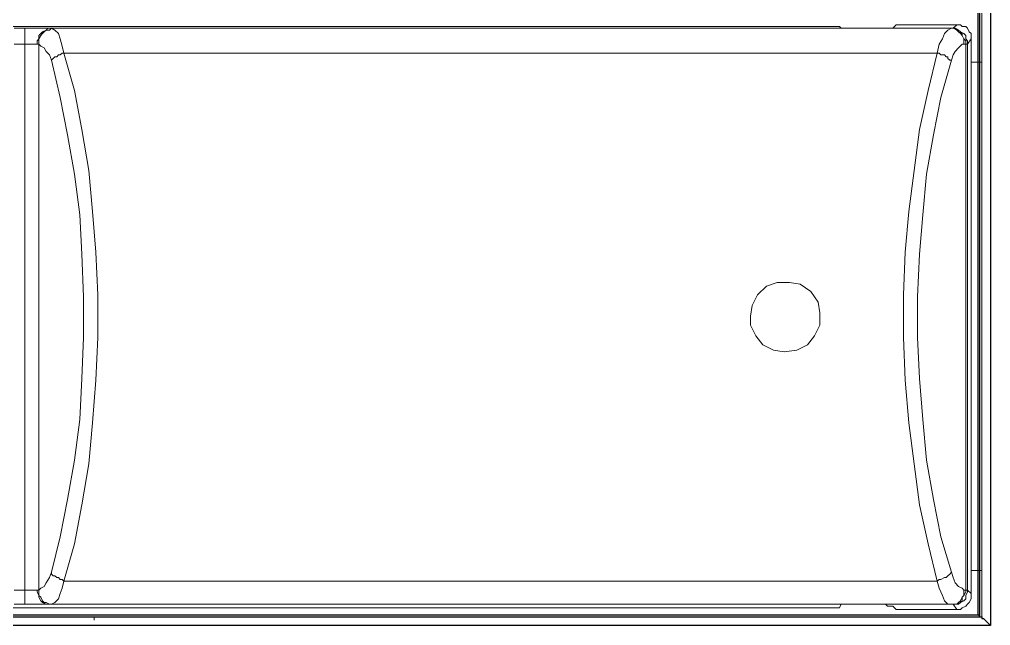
# Model space of a CAD drawing. Header units: centimetres. Extents: x -8.4 to 9.1, y -8.6 to 8.
# Drawn here: x -4.089 to -2.163, y -1.69 to -0.487 of the extents above; entities that cross this region are included whole.
import ezdxf

# ---------------------------------------------------------------- set-up
doc = ezdxf.new("R2010")
doc.units = ezdxf.units.CM
doc.header["$MEASUREMENT"] = 0
doc.layers.add('Layer 1', color=7, linetype='Continuous')

msp = doc.modelspace()

# ---------------------------------------------------------------- linework, layer by layer
at = {"layer": 'Layer 1', "lineweight": 25}
for points in [[(-2.16253, 5.45394), (-2.16253, 5.45394), (-2.16253, -1.68981), (-2.16253, -1.68981)], [(-2.18723, -1.66864), (-2.18723, -1.66864), (-2.18723, 5.43277), (-2.18723, 5.43277)], [(-2.1837, -1.67217), (-2.1837, -1.67217), (-2.1837, 5.4363), (-2.1837, 5.4363)], [(-6.01134, -1.67217), (-6.01134, -1.67217), (-2.1837, -1.67217), (-2.1837, -1.67217)], [(-6.00781, -1.66864), (-6.00781, -1.66864), (-2.18723, -1.66864), (-2.18723, -1.66864)], [(-2.18723, -1.66864), (-2.18723, -1.66864), (-2.1837, -1.67217), (-2.1837, -1.67217)], [(-2.16253, -1.68981), (-2.16253, -1.68981), (-6.02898, -1.68981), (-6.02898, -1.68981)]]:
    msp.add_open_spline(points, degree=3, dxfattribs=at)
at = {"layer": 'Layer 1', "color": 250, "lineweight": 20}
for points in [[(-2.18016, -1.67217), (-2.18016, -1.67217), (-2.18016, -0.03528), (-2.18016, -0.03528)], [(-2.35655, -0.50448), (-2.35655, -0.50448), (-2.34949, -0.49742), (-2.34949, -0.49742)], [(-2.34949, -0.49742), (-2.34949, -0.49742), (-2.22955, -0.49742), (-2.22955, -0.49742)], [(-2.2366, -0.50448), (-2.2366, -0.50448), (-2.22955, -0.49742), (-2.22955, -0.49742)], [(-5.71499, -0.50095), (-5.71499, -0.50095), (-2.46238, -0.50095), (-2.46238, -0.50095)], [(-4.09927, -0.50448), (-4.09927, -0.50448), (-4.0781, -0.50448), (-4.0781, -0.50448)], [(-4.02871, -0.50448), (-4.02871, -0.50448), (-2.24013, -0.50448), (-2.24013, -0.50448)], [(-4.02871, -0.50448), (-4.02871, -0.50448), (-4.02518, -0.50448), (-4.02518, -0.50448)], [(-2.45885, -0.50448), (-2.45885, -0.50448), (-2.46238, -0.50095), (-2.46238, -0.50095)], [(-2.3883, -0.50448), (-2.3883, -0.50448), (-2.45885, -0.50448), (-2.45885, -0.50448)], [(-2.24013, -0.50448), (-2.24013, -0.50448), (-2.24013, -0.50448), (-2.24013, -0.50448)], [(-4.0781, -0.53623), (-4.0781, -0.53623), (-4.09927, -0.53623), (-4.09927, -0.53623)], [(-4.0781, -1.61926), (-4.0781, -1.61926), (-4.0781, -0.53623), (-4.0781, -0.53623)], [(-4.04988, -0.53623), (-4.04988, -0.53623), (-4.05341, -0.53623), (-4.05341, -0.53623)], [(-4.04988, -1.61926), (-4.04988, -1.61926), (-4.04988, -0.53623), (-4.04988, -0.53623)], [(-2.21191, -0.53623), (-2.21191, -0.53623), (-2.21543, -0.53623), (-2.21543, -0.53623)], [(-2.21191, -1.61926), (-2.21191, -1.61926), (-2.21191, -0.53623), (-2.21191, -0.53623)], [(-2.20132, -0.52565), (-2.20132, -0.52565), (-2.20838, -0.53623), (-2.20838, -0.53623)], [(-2.20838, -0.53623), (-2.20838, -0.53623), (-2.20838, -1.61926), (-2.20838, -1.61926)], [(-2.20132, -0.57151), (-2.20132, -0.57151), (-2.20132, -0.52565), (-2.20132, -0.52565)], [(-4.00049, -0.55387), (-4.00049, -0.55387), (-2.26835, -0.55387), (-2.26835, -0.55387)], [(-2.20132, -0.57151), (-2.20132, -0.57151), (-2.20132, -1.58045), (-2.20132, -1.58045)], [(-2.20132, -0.57151), (-2.20132, -0.57151), (-2.18016, -0.57151), (-2.18016, -0.57151)], [(-2.20132, -1.62631), (-2.20132, -1.62631), (-2.20132, -1.58045), (-2.20132, -1.58045)], [(-2.20132, -1.58045), (-2.20132, -1.58045), (-2.18016, -1.58045), (-2.18016, -1.58045)], [(-4.00049, -1.60162), (-4.00049, -1.60162), (-2.26835, -1.60162), (-2.26835, -1.60162)], [(-4.09927, -1.61926), (-4.09927, -1.61926), (-4.0781, -1.61926), (-4.0781, -1.61926)], [(-4.05341, -1.61926), (-4.05341, -1.61926), (-4.04988, -1.61926), (-4.04988, -1.61926)], [(-2.21543, -1.61926), (-2.21543, -1.61926), (-2.21191, -1.61926), (-2.21191, -1.61926)], [(-2.21191, -1.61926), (-2.21191, -1.61926), (-2.20838, -1.61926), (-2.20838, -1.61926)], [(-2.20838, -1.61926), (-2.20838, -1.61926), (-2.20132, -1.62631), (-2.20132, -1.62631)], [(-2.46238, -1.65453), (-2.46238, -1.65453), (-5.71499, -1.65453), (-5.71499, -1.65453)], [(-4.0781, -1.64748), (-4.0781, -1.64748), (-4.09927, -1.64748), (-4.09927, -1.64748)], [(-4.02871, -1.64748), (-4.02871, -1.64748), (-2.24013, -1.64748), (-2.24013, -1.64748)], [(-4.02518, -1.64748), (-4.02518, -1.64748), (-4.02871, -1.64748), (-4.02871, -1.64748)], [(-2.45885, -1.64748), (-2.45885, -1.64748), (-2.46238, -1.65453), (-2.46238, -1.65453)], [(-2.3883, -1.64748), (-2.3883, -1.64748), (-2.45885, -1.64748), (-2.45885, -1.64748)], [(-2.34949, -1.65806), (-2.34949, -1.65806), (-2.35655, -1.65101), (-2.35655, -1.65101)], [(-2.24013, -1.64748), (-2.24013, -1.64748), (-2.24013, -1.64748), (-2.24013, -1.64748)], [(-2.22955, -1.65806), (-2.22955, -1.65806), (-2.2366, -1.64748), (-2.2366, -1.64748)], [(-3.94052, -1.67923), (-3.94052, -1.67923), (-3.94052, -1.67217), (-3.94052, -1.67217)], [(-3.94052, -1.67217), (-3.94052, -1.67217), (-2.18016, -1.67217), (-2.18016, -1.67217)], [(-2.34949, -1.65806), (-2.34949, -1.65806), (-2.22955, -1.65806), (-2.22955, -1.65806)]]:
    msp.add_open_spline(points, degree=3, dxfattribs=at)
for points, knots in [([(-2.22955, -0.49742), (-2.22955, -0.49742), (-2.22249, -0.49742), (-2.22249, -0.49742), (-2.22249, -0.49742), (-2.22249, -0.49742), (-2.21896, -0.50095), (-2.21896, -0.50095), (-2.21896, -0.50095), (-2.21896, -0.50095), (-2.21191, -0.50095), (-2.21191, -0.50095), (-2.21191, -0.50095), (-2.21191, -0.50095), (-2.20838, -0.50448), (-2.20838, -0.50448), (-2.20838, -0.50448), (-2.20838, -0.50448), (-2.20485, -0.51153), (-2.20485, -0.51153), (-2.20485, -0.51153), (-2.20485, -0.51153), (-2.20132, -0.51506), (-2.20132, -0.51506), (-2.20132, -0.51506), (-2.20132, -0.51506), (-2.20132, -0.52212), (-2.20132, -0.52212), (-2.20132, -0.52212), (-2.20132, -0.52212), (-2.20132, -0.52565), (-2.20132, -0.52565)], [0, 0, 0, 0, 0.1111111, 0.1111111, 0.1111111, 0.1111111, 0.2222222, 0.2222222, 0.2222222, 0.2222222, 0.3333333, 0.3333333, 0.3333333, 0.3333333, 0.4444444, 0.4444444, 0.4444444, 0.4444444, 0.5555556, 0.5555556, 0.5555556, 0.5555556, 0.6666667, 0.6666667, 0.6666667, 0.6666667, 0.7777778, 0.7777778, 0.7777778, 0.7777778, 1, 1, 1, 1]), ([(-4.0781, -0.50448), (-4.0781, -0.50448), (-4.06752, -0.50448), (-4.06752, -0.50448), (-4.06752, -0.50448), (-4.06752, -0.50448), (-4.05341, -0.50448), (-4.05341, -0.50448), (-4.05341, -0.50448), (-4.05341, -0.50448), (-4.04282, -0.50448), (-4.04282, -0.50448), (-4.04282, -0.50448), (-4.04282, -0.50448), (-4.03577, -0.50448), (-4.03577, -0.50448), (-4.03577, -0.50448), (-4.03577, -0.50448), (-4.02871, -0.50448), (-4.02871, -0.50448)], [0, 0, 0, 0, 0.1666667, 0.1666667, 0.1666667, 0.1666667, 0.3333333, 0.3333333, 0.3333333, 0.3333333, 0.5, 0.5, 0.5, 0.5, 0.6666667, 0.6666667, 0.6666667, 0.6666667, 1, 1, 1, 1]), ([(-4.0781, -0.50448), (-4.0781, -0.50448), (-4.0781, -0.50448), (-4.0781, -0.50448), (-4.0781, -0.50448), (-4.0781, -0.50448), (-4.0781, -0.50801), (-4.0781, -0.50801), (-4.0781, -0.50801), (-4.0781, -0.50801), (-4.0781, -0.51153), (-4.0781, -0.51153), (-4.0781, -0.51153), (-4.0781, -0.51153), (-4.0781, -0.51506), (-4.0781, -0.51506), (-4.0781, -0.51506), (-4.0781, -0.51506), (-4.0781, -0.51859), (-4.0781, -0.51859), (-4.0781, -0.51859), (-4.0781, -0.51859), (-4.0781, -0.52212), (-4.0781, -0.52212), (-4.0781, -0.52212), (-4.0781, -0.52212), (-4.0781, -0.52917), (-4.0781, -0.52917), (-4.0781, -0.52917), (-4.0781, -0.52917), (-4.0781, -0.53623), (-4.0781, -0.53623)], [0, 0, 0, 0, 0.1111111, 0.1111111, 0.1111111, 0.1111111, 0.2222222, 0.2222222, 0.2222222, 0.2222222, 0.3333333, 0.3333333, 0.3333333, 0.3333333, 0.4444444, 0.4444444, 0.4444444, 0.4444444, 0.5555556, 0.5555556, 0.5555556, 0.5555556, 0.6666667, 0.6666667, 0.6666667, 0.6666667, 0.7777778, 0.7777778, 0.7777778, 0.7777778, 1, 1, 1, 1]), ([(-4.02871, -0.50448), (-4.02871, -0.50448), (-4.03224, -0.50448), (-4.03224, -0.50448), (-4.03224, -0.50448), (-4.03224, -0.50448), (-4.03577, -0.50801), (-4.03577, -0.50801), (-4.03577, -0.50801), (-4.03577, -0.50801), (-4.04282, -0.51153), (-4.04282, -0.51153), (-4.04282, -0.51153), (-4.04282, -0.51153), (-4.04635, -0.51506), (-4.04635, -0.51506), (-4.04635, -0.51506), (-4.04635, -0.51506), (-4.04988, -0.51859), (-4.04988, -0.51859), (-4.04988, -0.51859), (-4.04988, -0.51859), (-4.04988, -0.52565), (-4.04988, -0.52565), (-4.04988, -0.52565), (-4.04988, -0.52565), (-4.05341, -0.52917), (-4.05341, -0.52917), (-4.05341, -0.52917), (-4.05341, -0.52917), (-4.05341, -0.53623), (-4.05341, -0.53623)], [0, 0, 0, 0, 0.1111111, 0.1111111, 0.1111111, 0.1111111, 0.2222222, 0.2222222, 0.2222222, 0.2222222, 0.3333333, 0.3333333, 0.3333333, 0.3333333, 0.4444444, 0.4444444, 0.4444444, 0.4444444, 0.5555556, 0.5555556, 0.5555556, 0.5555556, 0.6666667, 0.6666667, 0.6666667, 0.6666667, 0.7777778, 0.7777778, 0.7777778, 0.7777778, 1, 1, 1, 1]), ([(-4.02518, -0.50448), (-4.02518, -0.50448), (-4.02871, -0.50801), (-4.02871, -0.50801), (-4.02871, -0.50801), (-4.02871, -0.50801), (-4.03577, -0.50801), (-4.03577, -0.50801), (-4.03577, -0.50801), (-4.03577, -0.50801), (-4.0393, -0.51153), (-4.0393, -0.51153), (-4.0393, -0.51153), (-4.0393, -0.51153), (-4.04282, -0.51506), (-4.04282, -0.51506), (-4.04282, -0.51506), (-4.04282, -0.51506), (-4.04635, -0.51859), (-4.04635, -0.51859), (-4.04635, -0.51859), (-4.04635, -0.51859), (-4.04988, -0.52565), (-4.04988, -0.52565), (-4.04988, -0.52565), (-4.04988, -0.52565), (-4.04988, -0.52917), (-4.04988, -0.52917), (-4.04988, -0.52917), (-4.04988, -0.52917), (-4.04988, -0.53623), (-4.04988, -0.53623)], [0, 0, 0, 0, 0.1111111, 0.1111111, 0.1111111, 0.1111111, 0.2222222, 0.2222222, 0.2222222, 0.2222222, 0.3333333, 0.3333333, 0.3333333, 0.3333333, 0.4444444, 0.4444444, 0.4444444, 0.4444444, 0.5555556, 0.5555556, 0.5555556, 0.5555556, 0.6666667, 0.6666667, 0.6666667, 0.6666667, 0.7777778, 0.7777778, 0.7777778, 0.7777778, 1, 1, 1, 1]), ([(-4.02518, -0.50448), (-4.02518, -0.50448), (-4.01813, -0.50801), (-4.01813, -0.50801), (-4.01813, -0.50801), (-4.01813, -0.50801), (-4.01107, -0.51506), (-4.01107, -0.51506), (-4.01107, -0.51506), (-4.01107, -0.51506), (-4.00755, -0.52565), (-4.00755, -0.52565), (-4.00755, -0.52565), (-4.00755, -0.52565), (-4.00402, -0.53976), (-4.00402, -0.53976), (-4.00402, -0.53976), (-4.00402, -0.53976), (-4.00049, -0.55387), (-4.00049, -0.55387)], [0, 0, 0, 0, 0.1666667, 0.1666667, 0.1666667, 0.1666667, 0.3333333, 0.3333333, 0.3333333, 0.3333333, 0.5, 0.5, 0.5, 0.5, 0.6666667, 0.6666667, 0.6666667, 0.6666667, 1, 1, 1, 1]), ([(-2.35655, -0.50448), (-2.35655, -0.50448), (-2.35655, -0.50448), (-2.35655, -0.50448), (-2.35655, -0.50448), (-2.35655, -0.50448), (-2.36007, -0.50448), (-2.36007, -0.50448), (-2.36007, -0.50448), (-2.36007, -0.50448), (-2.3636, -0.50448), (-2.3636, -0.50448), (-2.3636, -0.50448), (-2.3636, -0.50448), (-2.36713, -0.50448), (-2.36713, -0.50448), (-2.36713, -0.50448), (-2.36713, -0.50448), (-2.37066, -0.50448), (-2.37066, -0.50448), (-2.37066, -0.50448), (-2.37066, -0.50448), (-2.37418, -0.50448), (-2.37418, -0.50448), (-2.37418, -0.50448), (-2.37418, -0.50448), (-2.38124, -0.50448), (-2.38124, -0.50448), (-2.38124, -0.50448), (-2.38124, -0.50448), (-2.3883, -0.50448), (-2.3883, -0.50448)], [0, 0, 0, 0, 0.1111111, 0.1111111, 0.1111111, 0.1111111, 0.2222222, 0.2222222, 0.2222222, 0.2222222, 0.3333333, 0.3333333, 0.3333333, 0.3333333, 0.4444444, 0.4444444, 0.4444444, 0.4444444, 0.5555556, 0.5555556, 0.5555556, 0.5555556, 0.6666667, 0.6666667, 0.6666667, 0.6666667, 0.7777778, 0.7777778, 0.7777778, 0.7777778, 1, 1, 1, 1]), ([(-2.26835, -0.55387), (-2.26835, -0.55387), (-2.26482, -0.53623), (-2.26482, -0.53623), (-2.26482, -0.53623), (-2.26482, -0.53623), (-2.25777, -0.52565), (-2.25777, -0.52565), (-2.25777, -0.52565), (-2.25777, -0.52565), (-2.25424, -0.51506), (-2.25424, -0.51506), (-2.25424, -0.51506), (-2.25424, -0.51506), (-2.24718, -0.50801), (-2.24718, -0.50801), (-2.24718, -0.50801), (-2.24718, -0.50801), (-2.24013, -0.50448), (-2.24013, -0.50448)], [0, 0, 0, 0, 0.1666667, 0.1666667, 0.1666667, 0.1666667, 0.3333333, 0.3333333, 0.3333333, 0.3333333, 0.5, 0.5, 0.5, 0.5, 0.6666667, 0.6666667, 0.6666667, 0.6666667, 1, 1, 1, 1]), ([(-2.24013, -0.50448), (-2.24013, -0.50448), (-2.2366, -0.50448), (-2.2366, -0.50448), (-2.2366, -0.50448), (-2.2366, -0.50448), (-2.22955, -0.50801), (-2.22955, -0.50801), (-2.22955, -0.50801), (-2.22955, -0.50801), (-2.22602, -0.51153), (-2.22602, -0.51153), (-2.22602, -0.51153), (-2.22602, -0.51153), (-2.22249, -0.51506), (-2.22249, -0.51506), (-2.22249, -0.51506), (-2.22249, -0.51506), (-2.21896, -0.51859), (-2.21896, -0.51859), (-2.21896, -0.51859), (-2.21896, -0.51859), (-2.21543, -0.52565), (-2.21543, -0.52565), (-2.21543, -0.52565), (-2.21543, -0.52565), (-2.21543, -0.52917), (-2.21543, -0.52917), (-2.21543, -0.52917), (-2.21543, -0.52917), (-2.21543, -0.53623), (-2.21543, -0.53623)], [0, 0, 0, 0, 0.1111111, 0.1111111, 0.1111111, 0.1111111, 0.2222222, 0.2222222, 0.2222222, 0.2222222, 0.3333333, 0.3333333, 0.3333333, 0.3333333, 0.4444444, 0.4444444, 0.4444444, 0.4444444, 0.5555556, 0.5555556, 0.5555556, 0.5555556, 0.6666667, 0.6666667, 0.6666667, 0.6666667, 0.7777778, 0.7777778, 0.7777778, 0.7777778, 1, 1, 1, 1]), ([(-2.24013, -0.50448), (-2.24013, -0.50448), (-2.23307, -0.50448), (-2.23307, -0.50448), (-2.23307, -0.50448), (-2.23307, -0.50448), (-2.22955, -0.50801), (-2.22955, -0.50801), (-2.22955, -0.50801), (-2.22955, -0.50801), (-2.22602, -0.51153), (-2.22602, -0.51153), (-2.22602, -0.51153), (-2.22602, -0.51153), (-2.21896, -0.51506), (-2.21896, -0.51506), (-2.21896, -0.51506), (-2.21896, -0.51506), (-2.21896, -0.51859), (-2.21896, -0.51859), (-2.21896, -0.51859), (-2.21896, -0.51859), (-2.21543, -0.52565), (-2.21543, -0.52565), (-2.21543, -0.52565), (-2.21543, -0.52565), (-2.21191, -0.52917), (-2.21191, -0.52917), (-2.21191, -0.52917), (-2.21191, -0.52917), (-2.21191, -0.53623), (-2.21191, -0.53623)], [0, 0, 0, 0, 0.1111111, 0.1111111, 0.1111111, 0.1111111, 0.2222222, 0.2222222, 0.2222222, 0.2222222, 0.3333333, 0.3333333, 0.3333333, 0.3333333, 0.4444444, 0.4444444, 0.4444444, 0.4444444, 0.5555556, 0.5555556, 0.5555556, 0.5555556, 0.6666667, 0.6666667, 0.6666667, 0.6666667, 0.7777778, 0.7777778, 0.7777778, 0.7777778, 1, 1, 1, 1]), ([(-2.24013, -0.50448), (-2.24013, -0.50448), (-2.24013, -0.50448), (-2.24013, -0.50448), (-2.24013, -0.50448), (-2.24013, -0.50448), (-2.2366, -0.50448), (-2.2366, -0.50448)], [0, 0, 0, 0, 0.3333333, 0.3333333, 0.3333333, 0.3333333, 1, 1, 1, 1]), ([(-2.2366, -0.50448), (-2.2366, -0.50448), (-2.23307, -0.50448), (-2.23307, -0.50448), (-2.23307, -0.50448), (-2.23307, -0.50448), (-2.22602, -0.50801), (-2.22602, -0.50801), (-2.22602, -0.50801), (-2.22602, -0.50801), (-2.22249, -0.51153), (-2.22249, -0.51153), (-2.22249, -0.51153), (-2.22249, -0.51153), (-2.21543, -0.51506), (-2.21543, -0.51506), (-2.21543, -0.51506), (-2.21543, -0.51506), (-2.21191, -0.51859), (-2.21191, -0.51859), (-2.21191, -0.51859), (-2.21191, -0.51859), (-2.21191, -0.52565), (-2.21191, -0.52565), (-2.21191, -0.52565), (-2.21191, -0.52565), (-2.20838, -0.52917), (-2.20838, -0.52917), (-2.20838, -0.52917), (-2.20838, -0.52917), (-2.20838, -0.53623), (-2.20838, -0.53623)], [0, 0, 0, 0, 0.1111111, 0.1111111, 0.1111111, 0.1111111, 0.2222222, 0.2222222, 0.2222222, 0.2222222, 0.3333333, 0.3333333, 0.3333333, 0.3333333, 0.4444444, 0.4444444, 0.4444444, 0.4444444, 0.5555556, 0.5555556, 0.5555556, 0.5555556, 0.6666667, 0.6666667, 0.6666667, 0.6666667, 0.7777778, 0.7777778, 0.7777778, 0.7777778, 1, 1, 1, 1]), ([(-4.05341, -0.53623), (-4.05341, -0.53623), (-4.05693, -0.53623), (-4.05693, -0.53623), (-4.05693, -0.53623), (-4.05693, -0.53623), (-4.06046, -0.53623), (-4.06046, -0.53623), (-4.06046, -0.53623), (-4.06046, -0.53623), (-4.06752, -0.53623), (-4.06752, -0.53623), (-4.06752, -0.53623), (-4.06752, -0.53623), (-4.07105, -0.53623), (-4.07105, -0.53623), (-4.07105, -0.53623), (-4.07105, -0.53623), (-4.0781, -0.53623), (-4.0781, -0.53623)], [0, 0, 0, 0, 0.1666667, 0.1666667, 0.1666667, 0.1666667, 0.3333333, 0.3333333, 0.3333333, 0.3333333, 0.5, 0.5, 0.5, 0.5, 0.6666667, 0.6666667, 0.6666667, 0.6666667, 1, 1, 1, 1]), ([(-4.02518, -0.56798), (-4.02518, -0.56798), (-4.02871, -0.5574), (-4.02871, -0.5574), (-4.02871, -0.5574), (-4.02871, -0.5574), (-4.03577, -0.55034), (-4.03577, -0.55034), (-4.03577, -0.55034), (-4.03577, -0.55034), (-4.0393, -0.54328), (-4.0393, -0.54328), (-4.0393, -0.54328), (-4.0393, -0.54328), (-4.04635, -0.53976), (-4.04635, -0.53976), (-4.04635, -0.53976), (-4.04635, -0.53976), (-4.04988, -0.53623), (-4.04988, -0.53623)], [0, 0, 0, 0, 0.1666667, 0.1666667, 0.1666667, 0.1666667, 0.3333333, 0.3333333, 0.3333333, 0.3333333, 0.5, 0.5, 0.5, 0.5, 0.6666667, 0.6666667, 0.6666667, 0.6666667, 1, 1, 1, 1]), ([(-2.21543, -0.53623), (-2.21543, -0.53623), (-2.21896, -0.53623), (-2.21896, -0.53623), (-2.21896, -0.53623), (-2.21896, -0.53623), (-2.22602, -0.54328), (-2.22602, -0.54328), (-2.22602, -0.54328), (-2.22602, -0.54328), (-2.23307, -0.55034), (-2.23307, -0.55034), (-2.23307, -0.55034), (-2.23307, -0.55034), (-2.2366, -0.5574), (-2.2366, -0.5574), (-2.2366, -0.5574), (-2.2366, -0.5574), (-2.24013, -0.56798), (-2.24013, -0.56798)], [0, 0, 0, 0, 0.1666667, 0.1666667, 0.1666667, 0.1666667, 0.3333333, 0.3333333, 0.3333333, 0.3333333, 0.5, 0.5, 0.5, 0.5, 0.6666667, 0.6666667, 0.6666667, 0.6666667, 1, 1, 1, 1]), ([(-2.20838, -0.53623), (-2.20838, -0.53623), (-2.20838, -0.53623), (-2.20838, -0.53623), (-2.20838, -0.53623), (-2.20838, -0.53623), (-2.21191, -0.53623), (-2.21191, -0.53623)], [0, 0, 0, 0, 0.3333333, 0.3333333, 0.3333333, 0.3333333, 1, 1, 1, 1]), ([(-4.00049, -0.55387), (-4.00049, -0.55387), (-4.00402, -0.55387), (-4.00402, -0.55387), (-4.00402, -0.55387), (-4.00402, -0.55387), (-4.00755, -0.5574), (-4.00755, -0.5574), (-4.00755, -0.5574), (-4.00755, -0.5574), (-4.01107, -0.5574), (-4.01107, -0.5574), (-4.01107, -0.5574), (-4.01107, -0.5574), (-4.0146, -0.56092), (-4.0146, -0.56092), (-4.0146, -0.56092), (-4.0146, -0.56092), (-4.01813, -0.56092), (-4.01813, -0.56092), (-4.01813, -0.56092), (-4.01813, -0.56092), (-4.02166, -0.56445), (-4.02166, -0.56445), (-4.02166, -0.56445), (-4.02166, -0.56445), (-4.02518, -0.56798), (-4.02518, -0.56798)], [0, 0, 0, 0, 0.125, 0.125, 0.125, 0.125, 0.25, 0.25, 0.25, 0.25, 0.375, 0.375, 0.375, 0.375, 0.5, 0.5, 0.5, 0.5, 0.625, 0.625, 0.625, 0.625, 0.75, 0.75, 0.75, 0.75, 1, 1, 1, 1]), ([(-4.00049, -0.55387), (-4.00049, -0.55387), (-3.97932, -0.62795), (-3.97932, -0.62795), (-3.97932, -0.62795), (-3.97932, -0.62795), (-3.96521, -0.70556), (-3.96521, -0.70556), (-3.96521, -0.70556), (-3.96521, -0.70556), (-3.9511, -0.7867), (-3.9511, -0.7867), (-3.9511, -0.7867), (-3.9511, -0.7867), (-3.94405, -0.86784), (-3.94405, -0.86784), (-3.94405, -0.86784), (-3.94405, -0.86784), (-3.93699, -0.94898), (-3.93699, -0.94898), (-3.93699, -0.94898), (-3.93699, -0.94898), (-3.93346, -1.03365), (-3.93346, -1.03365), (-3.93346, -1.03365), (-3.93346, -1.03365), (-3.93346, -1.11831), (-3.93346, -1.11831), (-3.93346, -1.11831), (-3.93346, -1.11831), (-3.93699, -1.20298), (-3.93699, -1.20298), (-3.93699, -1.20298), (-3.93699, -1.20298), (-3.94405, -1.28765), (-3.94405, -1.28765), (-3.94405, -1.28765), (-3.94405, -1.28765), (-3.9511, -1.36878), (-3.9511, -1.36878), (-3.9511, -1.36878), (-3.9511, -1.36878), (-3.96521, -1.44992), (-3.96521, -1.44992), (-3.96521, -1.44992), (-3.96521, -1.44992), (-3.97932, -1.52753), (-3.97932, -1.52753), (-3.97932, -1.52753), (-3.97932, -1.52753), (-4.00049, -1.60162), (-4.00049, -1.60162)], [0, 0, 0, 0, 0.0714286, 0.0714286, 0.0714286, 0.0714286, 0.1428571, 0.1428571, 0.1428571, 0.1428571, 0.2142857, 0.2142857, 0.2142857, 0.2142857, 0.2857143, 0.2857143, 0.2857143, 0.2857143, 0.3571429, 0.3571429, 0.3571429, 0.3571429, 0.4285714, 0.4285714, 0.4285714, 0.4285714, 0.5, 0.5, 0.5, 0.5, 0.5714286, 0.5714286, 0.5714286, 0.5714286, 0.6428571, 0.6428571, 0.6428571, 0.6428571, 0.7142857, 0.7142857, 0.7142857, 0.7142857, 0.7857143, 0.7857143, 0.7857143, 0.7857143, 0.8571429, 0.8571429, 0.8571429, 0.8571429, 1, 1, 1, 1]), ([(-2.26835, -1.60162), (-2.26835, -1.60162), (-2.28599, -1.52753), (-2.28599, -1.52753), (-2.28599, -1.52753), (-2.28599, -1.52753), (-2.30363, -1.44992), (-2.30363, -1.44992), (-2.30363, -1.44992), (-2.30363, -1.44992), (-2.31421, -1.36878), (-2.31421, -1.36878), (-2.31421, -1.36878), (-2.31421, -1.36878), (-2.3248, -1.28765), (-2.3248, -1.28765), (-2.3248, -1.28765), (-2.3248, -1.28765), (-2.33185, -1.20298), (-2.33185, -1.20298), (-2.33185, -1.20298), (-2.33185, -1.20298), (-2.33538, -1.11831), (-2.33538, -1.11831), (-2.33538, -1.11831), (-2.33538, -1.11831), (-2.33538, -1.03365), (-2.33538, -1.03365), (-2.33538, -1.03365), (-2.33538, -1.03365), (-2.33185, -0.94898), (-2.33185, -0.94898), (-2.33185, -0.94898), (-2.33185, -0.94898), (-2.3248, -0.86784), (-2.3248, -0.86784), (-2.3248, -0.86784), (-2.3248, -0.86784), (-2.31421, -0.7867), (-2.31421, -0.7867), (-2.31421, -0.7867), (-2.31421, -0.7867), (-2.30363, -0.70556), (-2.30363, -0.70556), (-2.30363, -0.70556), (-2.30363, -0.70556), (-2.28599, -0.62795), (-2.28599, -0.62795), (-2.28599, -0.62795), (-2.28599, -0.62795), (-2.26835, -0.55387), (-2.26835, -0.55387)], [0, 0, 0, 0, 0.0714286, 0.0714286, 0.0714286, 0.0714286, 0.1428571, 0.1428571, 0.1428571, 0.1428571, 0.2142857, 0.2142857, 0.2142857, 0.2142857, 0.2857143, 0.2857143, 0.2857143, 0.2857143, 0.3571429, 0.3571429, 0.3571429, 0.3571429, 0.4285714, 0.4285714, 0.4285714, 0.4285714, 0.5, 0.5, 0.5, 0.5, 0.5714286, 0.5714286, 0.5714286, 0.5714286, 0.6428571, 0.6428571, 0.6428571, 0.6428571, 0.7142857, 0.7142857, 0.7142857, 0.7142857, 0.7857143, 0.7857143, 0.7857143, 0.7857143, 0.8571429, 0.8571429, 0.8571429, 0.8571429, 1, 1, 1, 1]), ([(-2.26835, -0.55387), (-2.26835, -0.55387), (-2.26482, -0.55387), (-2.26482, -0.55387), (-2.26482, -0.55387), (-2.26482, -0.55387), (-2.2613, -0.5574), (-2.2613, -0.5574), (-2.2613, -0.5574), (-2.2613, -0.5574), (-2.25424, -0.5574), (-2.25424, -0.5574), (-2.25424, -0.5574), (-2.25424, -0.5574), (-2.25071, -0.56092), (-2.25071, -0.56092), (-2.25071, -0.56092), (-2.25071, -0.56092), (-2.24718, -0.56092), (-2.24718, -0.56092), (-2.24718, -0.56092), (-2.24718, -0.56092), (-2.24718, -0.56445), (-2.24718, -0.56445), (-2.24718, -0.56445), (-2.24718, -0.56445), (-2.24366, -0.56798), (-2.24366, -0.56798), (-2.24366, -0.56798), (-2.24366, -0.56798), (-2.24013, -0.56798), (-2.24013, -0.56798)], [0, 0, 0, 0, 0.1111111, 0.1111111, 0.1111111, 0.1111111, 0.2222222, 0.2222222, 0.2222222, 0.2222222, 0.3333333, 0.3333333, 0.3333333, 0.3333333, 0.4444444, 0.4444444, 0.4444444, 0.4444444, 0.5555556, 0.5555556, 0.5555556, 0.5555556, 0.6666667, 0.6666667, 0.6666667, 0.6666667, 0.7777778, 0.7777778, 0.7777778, 0.7777778, 1, 1, 1, 1]), ([(-4.02518, -1.58398), (-4.02518, -1.58398), (-4.00755, -1.51342), (-4.00755, -1.51342), (-4.00755, -1.51342), (-4.00755, -1.51342), (-3.99343, -1.43934), (-3.99343, -1.43934), (-3.99343, -1.43934), (-3.99343, -1.43934), (-3.97932, -1.36173), (-3.97932, -1.36173), (-3.97932, -1.36173), (-3.97932, -1.36173), (-3.96874, -1.28059), (-3.96874, -1.28059), (-3.96874, -1.28059), (-3.96874, -1.28059), (-3.96521, -1.19945), (-3.96521, -1.19945), (-3.96521, -1.19945), (-3.96521, -1.19945), (-3.96168, -1.11831), (-3.96168, -1.11831), (-3.96168, -1.11831), (-3.96168, -1.11831), (-3.96168, -1.03717), (-3.96168, -1.03717), (-3.96168, -1.03717), (-3.96168, -1.03717), (-3.96521, -0.95251), (-3.96521, -0.95251), (-3.96521, -0.95251), (-3.96521, -0.95251), (-3.96874, -0.8749), (-3.96874, -0.8749), (-3.96874, -0.8749), (-3.96874, -0.8749), (-3.97932, -0.79376), (-3.97932, -0.79376), (-3.97932, -0.79376), (-3.97932, -0.79376), (-3.99343, -0.71615), (-3.99343, -0.71615), (-3.99343, -0.71615), (-3.99343, -0.71615), (-4.00755, -0.64206), (-4.00755, -0.64206), (-4.00755, -0.64206), (-4.00755, -0.64206), (-4.02518, -0.56798), (-4.02518, -0.56798)], [0, 0, 0, 0, 0.0714286, 0.0714286, 0.0714286, 0.0714286, 0.1428571, 0.1428571, 0.1428571, 0.1428571, 0.2142857, 0.2142857, 0.2142857, 0.2142857, 0.2857143, 0.2857143, 0.2857143, 0.2857143, 0.3571429, 0.3571429, 0.3571429, 0.3571429, 0.4285714, 0.4285714, 0.4285714, 0.4285714, 0.5, 0.5, 0.5, 0.5, 0.5714286, 0.5714286, 0.5714286, 0.5714286, 0.6428571, 0.6428571, 0.6428571, 0.6428571, 0.7142857, 0.7142857, 0.7142857, 0.7142857, 0.7857143, 0.7857143, 0.7857143, 0.7857143, 0.8571429, 0.8571429, 0.8571429, 0.8571429, 1, 1, 1, 1]), ([(-2.24013, -0.56798), (-2.24013, -0.56798), (-2.2613, -0.64206), (-2.2613, -0.64206), (-2.2613, -0.64206), (-2.2613, -0.64206), (-2.27541, -0.71615), (-2.27541, -0.71615), (-2.27541, -0.71615), (-2.27541, -0.71615), (-2.28952, -0.79376), (-2.28952, -0.79376), (-2.28952, -0.79376), (-2.28952, -0.79376), (-2.29657, -0.8749), (-2.29657, -0.8749), (-2.29657, -0.8749), (-2.29657, -0.8749), (-2.30363, -0.95251), (-2.30363, -0.95251), (-2.30363, -0.95251), (-2.30363, -0.95251), (-2.30716, -1.03717), (-2.30716, -1.03717), (-2.30716, -1.03717), (-2.30716, -1.03717), (-2.30716, -1.11831), (-2.30716, -1.11831), (-2.30716, -1.11831), (-2.30716, -1.11831), (-2.30363, -1.19945), (-2.30363, -1.19945), (-2.30363, -1.19945), (-2.30363, -1.19945), (-2.29657, -1.28059), (-2.29657, -1.28059), (-2.29657, -1.28059), (-2.29657, -1.28059), (-2.28952, -1.36173), (-2.28952, -1.36173), (-2.28952, -1.36173), (-2.28952, -1.36173), (-2.27541, -1.43934), (-2.27541, -1.43934), (-2.27541, -1.43934), (-2.27541, -1.43934), (-2.2613, -1.51342), (-2.2613, -1.51342), (-2.2613, -1.51342), (-2.2613, -1.51342), (-2.24013, -1.58398), (-2.24013, -1.58398)], [0, 0, 0, 0, 0.0714286, 0.0714286, 0.0714286, 0.0714286, 0.1428571, 0.1428571, 0.1428571, 0.1428571, 0.2142857, 0.2142857, 0.2142857, 0.2142857, 0.2857143, 0.2857143, 0.2857143, 0.2857143, 0.3571429, 0.3571429, 0.3571429, 0.3571429, 0.4285714, 0.4285714, 0.4285714, 0.4285714, 0.5, 0.5, 0.5, 0.5, 0.5714286, 0.5714286, 0.5714286, 0.5714286, 0.6428571, 0.6428571, 0.6428571, 0.6428571, 0.7142857, 0.7142857, 0.7142857, 0.7142857, 0.7857143, 0.7857143, 0.7857143, 0.7857143, 0.8571429, 0.8571429, 0.8571429, 0.8571429, 1, 1, 1, 1]), ([(-2.63877, -1.07598), (-2.63877, -1.07598), (-2.63524, -1.05481), (-2.63524, -1.05481), (-2.63524, -1.05481), (-2.63524, -1.05481), (-2.62466, -1.03365), (-2.62466, -1.03365), (-2.62466, -1.03365), (-2.62466, -1.03365), (-2.60702, -1.01601), (-2.60702, -1.01601), (-2.60702, -1.01601), (-2.60702, -1.01601), (-2.58585, -1.00895), (-2.58585, -1.00895), (-2.58585, -1.00895), (-2.58585, -1.00895), (-2.56116, -1.00895), (-2.56116, -1.00895), (-2.56116, -1.00895), (-2.56116, -1.00895), (-2.53999, -1.01248), (-2.53999, -1.01248), (-2.53999, -1.01248), (-2.53999, -1.01248), (-2.51882, -1.02659), (-2.51882, -1.02659), (-2.51882, -1.02659), (-2.51882, -1.02659), (-2.50471, -1.04776), (-2.50471, -1.04776), (-2.50471, -1.04776), (-2.50471, -1.04776), (-2.50118, -1.06892), (-2.50118, -1.06892), (-2.50118, -1.06892), (-2.50118, -1.06892), (-2.50118, -1.09362), (-2.50118, -1.09362), (-2.50118, -1.09362), (-2.50118, -1.09362), (-2.51177, -1.11478), (-2.51177, -1.11478), (-2.51177, -1.11478), (-2.51177, -1.11478), (-2.52588, -1.13242), (-2.52588, -1.13242), (-2.52588, -1.13242), (-2.52588, -1.13242), (-2.54705, -1.14301), (-2.54705, -1.14301), (-2.54705, -1.14301), (-2.54705, -1.14301), (-2.57174, -1.14653), (-2.57174, -1.14653), (-2.57174, -1.14653), (-2.57174, -1.14653), (-2.59291, -1.14301), (-2.59291, -1.14301), (-2.59291, -1.14301), (-2.59291, -1.14301), (-2.61407, -1.13242), (-2.61407, -1.13242), (-2.61407, -1.13242), (-2.61407, -1.13242), (-2.62818, -1.11478), (-2.62818, -1.11478), (-2.62818, -1.11478), (-2.62818, -1.11478), (-2.63877, -1.09362), (-2.63877, -1.09362), (-2.63877, -1.09362), (-2.63877, -1.09362), (-2.63877, -1.07598), (-2.63877, -1.07598)], [0, 0, 0, 0, 0.05, 0.05, 0.05, 0.05, 0.1, 0.1, 0.1, 0.1, 0.15, 0.15, 0.15, 0.15, 0.2, 0.2, 0.2, 0.2, 0.25, 0.25, 0.25, 0.25, 0.3, 0.3, 0.3, 0.3, 0.35, 0.35, 0.35, 0.35, 0.4, 0.4, 0.4, 0.4, 0.45, 0.45, 0.45, 0.45, 0.5, 0.5, 0.5, 0.5, 0.55, 0.55, 0.55, 0.55, 0.6, 0.6, 0.6, 0.6, 0.65, 0.65, 0.65, 0.65, 0.7, 0.7, 0.7, 0.7, 0.75, 0.75, 0.75, 0.75, 0.8, 0.8, 0.8, 0.8, 0.85, 0.85, 0.85, 0.85, 0.9, 0.9, 0.9, 0.9, 1, 1, 1, 1]), ([(-2.63877, -1.07598), (-2.63877, -1.07598), (-2.63524, -1.05481), (-2.63524, -1.05481), (-2.63524, -1.05481), (-2.63524, -1.05481), (-2.62466, -1.03365), (-2.62466, -1.03365), (-2.62466, -1.03365), (-2.62466, -1.03365), (-2.60702, -1.01601), (-2.60702, -1.01601), (-2.60702, -1.01601), (-2.60702, -1.01601), (-2.58585, -1.00895), (-2.58585, -1.00895), (-2.58585, -1.00895), (-2.58585, -1.00895), (-2.56116, -1.00895), (-2.56116, -1.00895), (-2.56116, -1.00895), (-2.56116, -1.00895), (-2.53999, -1.01248), (-2.53999, -1.01248), (-2.53999, -1.01248), (-2.53999, -1.01248), (-2.51882, -1.02659), (-2.51882, -1.02659), (-2.51882, -1.02659), (-2.51882, -1.02659), (-2.50471, -1.04776), (-2.50471, -1.04776), (-2.50471, -1.04776), (-2.50471, -1.04776), (-2.50118, -1.06892), (-2.50118, -1.06892), (-2.50118, -1.06892), (-2.50118, -1.06892), (-2.50118, -1.09362), (-2.50118, -1.09362), (-2.50118, -1.09362), (-2.50118, -1.09362), (-2.51177, -1.11478), (-2.51177, -1.11478), (-2.51177, -1.11478), (-2.51177, -1.11478), (-2.52588, -1.13242), (-2.52588, -1.13242), (-2.52588, -1.13242), (-2.52588, -1.13242), (-2.54705, -1.14301), (-2.54705, -1.14301), (-2.54705, -1.14301), (-2.54705, -1.14301), (-2.57174, -1.14653), (-2.57174, -1.14653), (-2.57174, -1.14653), (-2.57174, -1.14653), (-2.59291, -1.14301), (-2.59291, -1.14301), (-2.59291, -1.14301), (-2.59291, -1.14301), (-2.61407, -1.13242), (-2.61407, -1.13242), (-2.61407, -1.13242), (-2.61407, -1.13242), (-2.62818, -1.11478), (-2.62818, -1.11478), (-2.62818, -1.11478), (-2.62818, -1.11478), (-2.63877, -1.09362), (-2.63877, -1.09362), (-2.63877, -1.09362), (-2.63877, -1.09362), (-2.63877, -1.07598), (-2.63877, -1.07598)], [0, 0, 0, 0, 0.05, 0.05, 0.05, 0.05, 0.1, 0.1, 0.1, 0.1, 0.15, 0.15, 0.15, 0.15, 0.2, 0.2, 0.2, 0.2, 0.25, 0.25, 0.25, 0.25, 0.3, 0.3, 0.3, 0.3, 0.35, 0.35, 0.35, 0.35, 0.4, 0.4, 0.4, 0.4, 0.45, 0.45, 0.45, 0.45, 0.5, 0.5, 0.5, 0.5, 0.55, 0.55, 0.55, 0.55, 0.6, 0.6, 0.6, 0.6, 0.65, 0.65, 0.65, 0.65, 0.7, 0.7, 0.7, 0.7, 0.75, 0.75, 0.75, 0.75, 0.8, 0.8, 0.8, 0.8, 0.85, 0.85, 0.85, 0.85, 0.9, 0.9, 0.9, 0.9, 1, 1, 1, 1]), ([(-4.04988, -1.61926), (-4.04988, -1.61926), (-4.04635, -1.61573), (-4.04635, -1.61573), (-4.04635, -1.61573), (-4.04635, -1.61573), (-4.0393, -1.6122), (-4.0393, -1.6122), (-4.0393, -1.6122), (-4.0393, -1.6122), (-4.03577, -1.60515), (-4.03577, -1.60515), (-4.03577, -1.60515), (-4.03577, -1.60515), (-4.02871, -1.59456), (-4.02871, -1.59456), (-4.02871, -1.59456), (-4.02871, -1.59456), (-4.02518, -1.58398), (-4.02518, -1.58398)], [0, 0, 0, 0, 0.1666667, 0.1666667, 0.1666667, 0.1666667, 0.3333333, 0.3333333, 0.3333333, 0.3333333, 0.5, 0.5, 0.5, 0.5, 0.6666667, 0.6666667, 0.6666667, 0.6666667, 1, 1, 1, 1]), ([(-4.02518, -1.58398), (-4.02518, -1.58398), (-4.02518, -1.58751), (-4.02518, -1.58751), (-4.02518, -1.58751), (-4.02518, -1.58751), (-4.02166, -1.59103), (-4.02166, -1.59103), (-4.02166, -1.59103), (-4.02166, -1.59103), (-4.01813, -1.59103), (-4.01813, -1.59103), (-4.01813, -1.59103), (-4.01813, -1.59103), (-4.0146, -1.59456), (-4.0146, -1.59456), (-4.0146, -1.59456), (-4.0146, -1.59456), (-4.01107, -1.59456), (-4.01107, -1.59456), (-4.01107, -1.59456), (-4.01107, -1.59456), (-4.00755, -1.59809), (-4.00755, -1.59809), (-4.00755, -1.59809), (-4.00755, -1.59809), (-4.00402, -1.59809), (-4.00402, -1.59809), (-4.00402, -1.59809), (-4.00402, -1.59809), (-4.00049, -1.60162), (-4.00049, -1.60162)], [0, 0, 0, 0, 0.1111111, 0.1111111, 0.1111111, 0.1111111, 0.2222222, 0.2222222, 0.2222222, 0.2222222, 0.3333333, 0.3333333, 0.3333333, 0.3333333, 0.4444444, 0.4444444, 0.4444444, 0.4444444, 0.5555556, 0.5555556, 0.5555556, 0.5555556, 0.6666667, 0.6666667, 0.6666667, 0.6666667, 0.7777778, 0.7777778, 0.7777778, 0.7777778, 1, 1, 1, 1]), ([(-2.26835, -1.60162), (-2.26835, -1.60162), (-2.26482, -1.59809), (-2.26482, -1.59809), (-2.26482, -1.59809), (-2.26482, -1.59809), (-2.2613, -1.59809), (-2.2613, -1.59809), (-2.2613, -1.59809), (-2.2613, -1.59809), (-2.25424, -1.59456), (-2.25424, -1.59456), (-2.25424, -1.59456), (-2.25424, -1.59456), (-2.25071, -1.59456), (-2.25071, -1.59456), (-2.25071, -1.59456), (-2.25071, -1.59456), (-2.24718, -1.59103), (-2.24718, -1.59103), (-2.24718, -1.59103), (-2.24718, -1.59103), (-2.24366, -1.58751), (-2.24366, -1.58751), (-2.24366, -1.58751), (-2.24366, -1.58751), (-2.24013, -1.58398), (-2.24013, -1.58398)], [0, 0, 0, 0, 0.125, 0.125, 0.125, 0.125, 0.25, 0.25, 0.25, 0.25, 0.375, 0.375, 0.375, 0.375, 0.5, 0.5, 0.5, 0.5, 0.625, 0.625, 0.625, 0.625, 0.75, 0.75, 0.75, 0.75, 1, 1, 1, 1]), ([(-2.24013, -1.58398), (-2.24013, -1.58398), (-2.2366, -1.59456), (-2.2366, -1.59456), (-2.2366, -1.59456), (-2.2366, -1.59456), (-2.23307, -1.60515), (-2.23307, -1.60515), (-2.23307, -1.60515), (-2.23307, -1.60515), (-2.22602, -1.6122), (-2.22602, -1.6122), (-2.22602, -1.6122), (-2.22602, -1.6122), (-2.21896, -1.61573), (-2.21896, -1.61573), (-2.21896, -1.61573), (-2.21896, -1.61573), (-2.21543, -1.61926), (-2.21543, -1.61926)], [0, 0, 0, 0, 0.1666667, 0.1666667, 0.1666667, 0.1666667, 0.3333333, 0.3333333, 0.3333333, 0.3333333, 0.5, 0.5, 0.5, 0.5, 0.6666667, 0.6666667, 0.6666667, 0.6666667, 1, 1, 1, 1]), ([(-4.00049, -1.60162), (-4.00049, -1.60162), (-4.00402, -1.61573), (-4.00402, -1.61573), (-4.00402, -1.61573), (-4.00402, -1.61573), (-4.00755, -1.62631), (-4.00755, -1.62631), (-4.00755, -1.62631), (-4.00755, -1.62631), (-4.01107, -1.6369), (-4.01107, -1.6369), (-4.01107, -1.6369), (-4.01107, -1.6369), (-4.01813, -1.64395), (-4.01813, -1.64395), (-4.01813, -1.64395), (-4.01813, -1.64395), (-4.02518, -1.64748), (-4.02518, -1.64748)], [0, 0, 0, 0, 0.1666667, 0.1666667, 0.1666667, 0.1666667, 0.3333333, 0.3333333, 0.3333333, 0.3333333, 0.5, 0.5, 0.5, 0.5, 0.6666667, 0.6666667, 0.6666667, 0.6666667, 1, 1, 1, 1]), ([(-2.24013, -1.64748), (-2.24013, -1.64748), (-2.24718, -1.64748), (-2.24718, -1.64748), (-2.24718, -1.64748), (-2.24718, -1.64748), (-2.25424, -1.64042), (-2.25424, -1.64042), (-2.25424, -1.64042), (-2.25424, -1.64042), (-2.25777, -1.62984), (-2.25777, -1.62984), (-2.25777, -1.62984), (-2.25777, -1.62984), (-2.26482, -1.61573), (-2.26482, -1.61573), (-2.26482, -1.61573), (-2.26482, -1.61573), (-2.26835, -1.60162), (-2.26835, -1.60162)], [0, 0, 0, 0, 0.1666667, 0.1666667, 0.1666667, 0.1666667, 0.3333333, 0.3333333, 0.3333333, 0.3333333, 0.5, 0.5, 0.5, 0.5, 0.6666667, 0.6666667, 0.6666667, 0.6666667, 1, 1, 1, 1]), ([(-4.0781, -1.61926), (-4.0781, -1.61926), (-4.07105, -1.61926), (-4.07105, -1.61926), (-4.07105, -1.61926), (-4.07105, -1.61926), (-4.06752, -1.61926), (-4.06752, -1.61926), (-4.06752, -1.61926), (-4.06752, -1.61926), (-4.06046, -1.61926), (-4.06046, -1.61926), (-4.06046, -1.61926), (-4.06046, -1.61926), (-4.05693, -1.61926), (-4.05693, -1.61926), (-4.05693, -1.61926), (-4.05693, -1.61926), (-4.05341, -1.61926), (-4.05341, -1.61926)], [0, 0, 0, 0, 0.1666667, 0.1666667, 0.1666667, 0.1666667, 0.3333333, 0.3333333, 0.3333333, 0.3333333, 0.5, 0.5, 0.5, 0.5, 0.6666667, 0.6666667, 0.6666667, 0.6666667, 1, 1, 1, 1]), ([(-4.0781, -1.61926), (-4.0781, -1.61926), (-4.0781, -1.62631), (-4.0781, -1.62631), (-4.0781, -1.62631), (-4.0781, -1.62631), (-4.0781, -1.62984), (-4.0781, -1.62984), (-4.0781, -1.62984), (-4.0781, -1.62984), (-4.0781, -1.6369), (-4.0781, -1.6369), (-4.0781, -1.6369), (-4.0781, -1.6369), (-4.0781, -1.64042), (-4.0781, -1.64042), (-4.0781, -1.64042), (-4.0781, -1.64042), (-4.0781, -1.64395), (-4.0781, -1.64395), (-4.0781, -1.64395), (-4.0781, -1.64395), (-4.0781, -1.64748), (-4.0781, -1.64748)], [0, 0, 0, 0, 0.1428571, 0.1428571, 0.1428571, 0.1428571, 0.2857143, 0.2857143, 0.2857143, 0.2857143, 0.4285714, 0.4285714, 0.4285714, 0.4285714, 0.5714286, 0.5714286, 0.5714286, 0.5714286, 0.7142857, 0.7142857, 0.7142857, 0.7142857, 1, 1, 1, 1]), ([(-4.05341, -1.61926), (-4.05341, -1.61926), (-4.05341, -1.62278), (-4.05341, -1.62278), (-4.05341, -1.62278), (-4.05341, -1.62278), (-4.04988, -1.62984), (-4.04988, -1.62984), (-4.04988, -1.62984), (-4.04988, -1.62984), (-4.04988, -1.63337), (-4.04988, -1.63337), (-4.04988, -1.63337), (-4.04988, -1.63337), (-4.04635, -1.64042), (-4.04635, -1.64042), (-4.04635, -1.64042), (-4.04635, -1.64042), (-4.04282, -1.64395), (-4.04282, -1.64395), (-4.04282, -1.64395), (-4.04282, -1.64395), (-4.03577, -1.64748), (-4.03577, -1.64748), (-4.03577, -1.64748), (-4.03577, -1.64748), (-4.03224, -1.64748), (-4.03224, -1.64748), (-4.03224, -1.64748), (-4.03224, -1.64748), (-4.02871, -1.64748), (-4.02871, -1.64748)], [0, 0, 0, 0, 0.1111111, 0.1111111, 0.1111111, 0.1111111, 0.2222222, 0.2222222, 0.2222222, 0.2222222, 0.3333333, 0.3333333, 0.3333333, 0.3333333, 0.4444444, 0.4444444, 0.4444444, 0.4444444, 0.5555556, 0.5555556, 0.5555556, 0.5555556, 0.6666667, 0.6666667, 0.6666667, 0.6666667, 0.7777778, 0.7777778, 0.7777778, 0.7777778, 1, 1, 1, 1]), ([(-4.04988, -1.61926), (-4.04988, -1.61926), (-4.04988, -1.62278), (-4.04988, -1.62278), (-4.04988, -1.62278), (-4.04988, -1.62278), (-4.04988, -1.62984), (-4.04988, -1.62984), (-4.04988, -1.62984), (-4.04988, -1.62984), (-4.04635, -1.63337), (-4.04635, -1.63337), (-4.04635, -1.63337), (-4.04635, -1.63337), (-4.04282, -1.64042), (-4.04282, -1.64042), (-4.04282, -1.64042), (-4.04282, -1.64042), (-4.0393, -1.64395), (-4.0393, -1.64395), (-4.0393, -1.64395), (-4.0393, -1.64395), (-4.03577, -1.64395), (-4.03577, -1.64395), (-4.03577, -1.64395), (-4.03577, -1.64395), (-4.02871, -1.64748), (-4.02871, -1.64748), (-4.02871, -1.64748), (-4.02871, -1.64748), (-4.02518, -1.64748), (-4.02518, -1.64748)], [0, 0, 0, 0, 0.1111111, 0.1111111, 0.1111111, 0.1111111, 0.2222222, 0.2222222, 0.2222222, 0.2222222, 0.3333333, 0.3333333, 0.3333333, 0.3333333, 0.4444444, 0.4444444, 0.4444444, 0.4444444, 0.5555556, 0.5555556, 0.5555556, 0.5555556, 0.6666667, 0.6666667, 0.6666667, 0.6666667, 0.7777778, 0.7777778, 0.7777778, 0.7777778, 1, 1, 1, 1]), ([(-2.24013, -1.64748), (-2.24013, -1.64748), (-2.2366, -1.64748), (-2.2366, -1.64748), (-2.2366, -1.64748), (-2.2366, -1.64748), (-2.22955, -1.64748), (-2.22955, -1.64748), (-2.22955, -1.64748), (-2.22955, -1.64748), (-2.22602, -1.64395), (-2.22602, -1.64395), (-2.22602, -1.64395), (-2.22602, -1.64395), (-2.22249, -1.64042), (-2.22249, -1.64042), (-2.22249, -1.64042), (-2.22249, -1.64042), (-2.21896, -1.63337), (-2.21896, -1.63337), (-2.21896, -1.63337), (-2.21896, -1.63337), (-2.21543, -1.62984), (-2.21543, -1.62984), (-2.21543, -1.62984), (-2.21543, -1.62984), (-2.21543, -1.62278), (-2.21543, -1.62278), (-2.21543, -1.62278), (-2.21543, -1.62278), (-2.21543, -1.61926), (-2.21543, -1.61926)], [0, 0, 0, 0, 0.1111111, 0.1111111, 0.1111111, 0.1111111, 0.2222222, 0.2222222, 0.2222222, 0.2222222, 0.3333333, 0.3333333, 0.3333333, 0.3333333, 0.4444444, 0.4444444, 0.4444444, 0.4444444, 0.5555556, 0.5555556, 0.5555556, 0.5555556, 0.6666667, 0.6666667, 0.6666667, 0.6666667, 0.7777778, 0.7777778, 0.7777778, 0.7777778, 1, 1, 1, 1]), ([(-2.24013, -1.64748), (-2.24013, -1.64748), (-2.23307, -1.64748), (-2.23307, -1.64748), (-2.23307, -1.64748), (-2.23307, -1.64748), (-2.22955, -1.64748), (-2.22955, -1.64748), (-2.22955, -1.64748), (-2.22955, -1.64748), (-2.22602, -1.64395), (-2.22602, -1.64395), (-2.22602, -1.64395), (-2.22602, -1.64395), (-2.21896, -1.64042), (-2.21896, -1.64042), (-2.21896, -1.64042), (-2.21896, -1.64042), (-2.21896, -1.63337), (-2.21896, -1.63337), (-2.21896, -1.63337), (-2.21896, -1.63337), (-2.21543, -1.62984), (-2.21543, -1.62984), (-2.21543, -1.62984), (-2.21543, -1.62984), (-2.21191, -1.62278), (-2.21191, -1.62278), (-2.21191, -1.62278), (-2.21191, -1.62278), (-2.21191, -1.61926), (-2.21191, -1.61926)], [0, 0, 0, 0, 0.1111111, 0.1111111, 0.1111111, 0.1111111, 0.2222222, 0.2222222, 0.2222222, 0.2222222, 0.3333333, 0.3333333, 0.3333333, 0.3333333, 0.4444444, 0.4444444, 0.4444444, 0.4444444, 0.5555556, 0.5555556, 0.5555556, 0.5555556, 0.6666667, 0.6666667, 0.6666667, 0.6666667, 0.7777778, 0.7777778, 0.7777778, 0.7777778, 1, 1, 1, 1]), ([(-2.2366, -1.64748), (-2.2366, -1.64748), (-2.23307, -1.64748), (-2.23307, -1.64748), (-2.23307, -1.64748), (-2.23307, -1.64748), (-2.22602, -1.64748), (-2.22602, -1.64748), (-2.22602, -1.64748), (-2.22602, -1.64748), (-2.22249, -1.64395), (-2.22249, -1.64395), (-2.22249, -1.64395), (-2.22249, -1.64395), (-2.21543, -1.64042), (-2.21543, -1.64042), (-2.21543, -1.64042), (-2.21543, -1.64042), (-2.21191, -1.6369), (-2.21191, -1.6369), (-2.21191, -1.6369), (-2.21191, -1.6369), (-2.21191, -1.62984), (-2.21191, -1.62984), (-2.21191, -1.62984), (-2.21191, -1.62984), (-2.20838, -1.62278), (-2.20838, -1.62278), (-2.20838, -1.62278), (-2.20838, -1.62278), (-2.20838, -1.61926), (-2.20838, -1.61926)], [0, 0, 0, 0, 0.1111111, 0.1111111, 0.1111111, 0.1111111, 0.2222222, 0.2222222, 0.2222222, 0.2222222, 0.3333333, 0.3333333, 0.3333333, 0.3333333, 0.4444444, 0.4444444, 0.4444444, 0.4444444, 0.5555556, 0.5555556, 0.5555556, 0.5555556, 0.6666667, 0.6666667, 0.6666667, 0.6666667, 0.7777778, 0.7777778, 0.7777778, 0.7777778, 1, 1, 1, 1]), ([(-2.20132, -1.62631), (-2.20132, -1.62631), (-2.20132, -1.63337), (-2.20132, -1.63337), (-2.20132, -1.63337), (-2.20132, -1.63337), (-2.20132, -1.6369), (-2.20132, -1.6369), (-2.20132, -1.6369), (-2.20132, -1.6369), (-2.20485, -1.64395), (-2.20485, -1.64395), (-2.20485, -1.64395), (-2.20485, -1.64395), (-2.20838, -1.64748), (-2.20838, -1.64748), (-2.20838, -1.64748), (-2.20838, -1.64748), (-2.21191, -1.65101), (-2.21191, -1.65101), (-2.21191, -1.65101), (-2.21191, -1.65101), (-2.21896, -1.65453), (-2.21896, -1.65453), (-2.21896, -1.65453), (-2.21896, -1.65453), (-2.22249, -1.65806), (-2.22249, -1.65806), (-2.22249, -1.65806), (-2.22249, -1.65806), (-2.22955, -1.65806), (-2.22955, -1.65806)], [0, 0, 0, 0, 0.1111111, 0.1111111, 0.1111111, 0.1111111, 0.2222222, 0.2222222, 0.2222222, 0.2222222, 0.3333333, 0.3333333, 0.3333333, 0.3333333, 0.4444444, 0.4444444, 0.4444444, 0.4444444, 0.5555556, 0.5555556, 0.5555556, 0.5555556, 0.6666667, 0.6666667, 0.6666667, 0.6666667, 0.7777778, 0.7777778, 0.7777778, 0.7777778, 1, 1, 1, 1]), ([(-4.02871, -1.64748), (-4.02871, -1.64748), (-4.03577, -1.64748), (-4.03577, -1.64748), (-4.03577, -1.64748), (-4.03577, -1.64748), (-4.04282, -1.64748), (-4.04282, -1.64748), (-4.04282, -1.64748), (-4.04282, -1.64748), (-4.05341, -1.64748), (-4.05341, -1.64748), (-4.05341, -1.64748), (-4.05341, -1.64748), (-4.06752, -1.64748), (-4.06752, -1.64748), (-4.06752, -1.64748), (-4.06752, -1.64748), (-4.0781, -1.64748), (-4.0781, -1.64748)], [0, 0, 0, 0, 0.1666667, 0.1666667, 0.1666667, 0.1666667, 0.3333333, 0.3333333, 0.3333333, 0.3333333, 0.5, 0.5, 0.5, 0.5, 0.6666667, 0.6666667, 0.6666667, 0.6666667, 1, 1, 1, 1]), ([(-2.3883, -1.64748), (-2.3883, -1.64748), (-2.38124, -1.64748), (-2.38124, -1.64748), (-2.38124, -1.64748), (-2.38124, -1.64748), (-2.37418, -1.64748), (-2.37418, -1.64748), (-2.37418, -1.64748), (-2.37418, -1.64748), (-2.37066, -1.64748), (-2.37066, -1.64748), (-2.37066, -1.64748), (-2.37066, -1.64748), (-2.36713, -1.65101), (-2.36713, -1.65101), (-2.36713, -1.65101), (-2.36713, -1.65101), (-2.3636, -1.65101), (-2.3636, -1.65101), (-2.3636, -1.65101), (-2.3636, -1.65101), (-2.36007, -1.65101), (-2.36007, -1.65101), (-2.36007, -1.65101), (-2.36007, -1.65101), (-2.35655, -1.65101), (-2.35655, -1.65101)], [0, 0, 0, 0, 0.125, 0.125, 0.125, 0.125, 0.25, 0.25, 0.25, 0.25, 0.375, 0.375, 0.375, 0.375, 0.5, 0.5, 0.5, 0.5, 0.625, 0.625, 0.625, 0.625, 0.75, 0.75, 0.75, 0.75, 1, 1, 1, 1]), ([(-2.2366, -1.64748), (-2.2366, -1.64748), (-2.2366, -1.64748), (-2.2366, -1.64748), (-2.2366, -1.64748), (-2.2366, -1.64748), (-2.24013, -1.64748), (-2.24013, -1.64748)], [0, 0, 0, 0, 0.3333333, 0.3333333, 0.3333333, 0.3333333, 1, 1, 1, 1])]:
    msp.add_open_spline(points, degree=3, knots=knots, dxfattribs=at)
at = {"layer": 'Layer 1', "lineweight": 25}
msp.add_open_spline([(-2.1837, -1.67217), (-2.1837, -1.67217), (-2.1837, -1.67217), (-2.1837, -1.67217), (-2.1837, -1.67217), (-2.1837, -1.67217), (-2.18017, -1.67217), (-2.18017, -1.67217), (-2.18017, -1.67217), (-2.18017, -1.67217), (-2.18017, -1.6757), (-2.18017, -1.6757), (-2.18017, -1.6757), (-2.18017, -1.6757), (-2.17664, -1.6757), (-2.17664, -1.6757), (-2.17664, -1.6757), (-2.17664, -1.6757), (-2.17311, -1.67923), (-2.17311, -1.67923), (-2.17311, -1.67923), (-2.17311, -1.67923), (-2.16959, -1.68275), (-2.16959, -1.68275), (-2.16959, -1.68275), (-2.16959, -1.68275), (-2.16606, -1.68628), (-2.16606, -1.68628), (-2.16606, -1.68628), (-2.16606, -1.68628), (-2.16253, -1.68981), (-2.16253, -1.68981)], degree=3, knots=[0, 0, 0, 0, 0.1111111, 0.1111111, 0.1111111, 0.1111111, 0.2222222, 0.2222222, 0.2222222, 0.2222222, 0.3333333, 0.3333333, 0.3333333, 0.3333333, 0.4444444, 0.4444444, 0.4444444, 0.4444444, 0.5555556, 0.5555556, 0.5555556, 0.5555556, 0.6666667, 0.6666667, 0.6666667, 0.6666667, 0.7777778, 0.7777778, 0.7777778, 0.7777778, 1, 1, 1, 1], dxfattribs=at)

doc.saveas('drawing.dxf')
